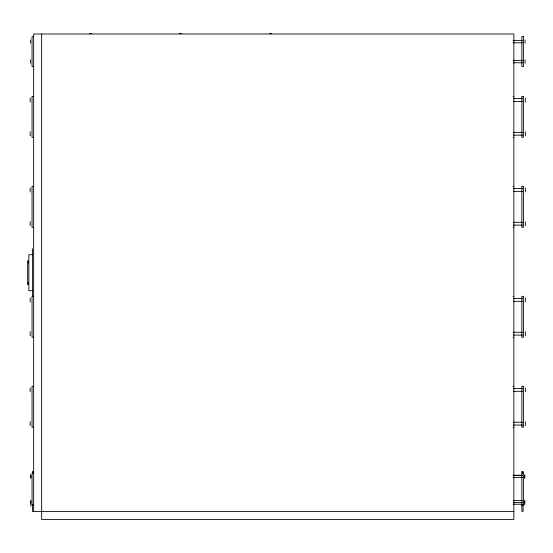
<?xml version="1.0" encoding="UTF-8"?>
<svg xmlns="http://www.w3.org/2000/svg" width="553" height="553" viewBox="0 0 553 553"><rect width="100%" height="100%" fill="white"/><g stroke="black" fill="none" stroke-linecap="round" stroke-linejoin="round"><path stroke-width="0.83" d="M89.427 33.595L91.826 33.595M179.393 33.595L181.792 33.595M269.359 33.595L271.758 33.595M33.65 36.595L32.046 36.595L32.046 66.581L33.65 66.581M513.129 40.39L522.599 40.39M513.129 42.788L522.599 42.788M513.129 60.381L522.599 60.381M513.129 62.779L522.599 62.779M33.65 96.409L32.046 96.409L32.046 137.351L33.65 137.351M513.066 96.409L513.861 96.409M513.523 98.607L522.633 98.607M513.523 101.406L522.633 101.406M513.523 132.354L522.633 132.354M513.523 135.153L522.633 135.153M513.066 137.351L513.861 137.351M33.65 186.375L32.046 186.375L32.046 227.318L33.65 227.318M513.066 186.375L513.861 186.375M513.523 188.573L522.633 188.573M513.523 191.373L522.633 191.373M513.523 222.32L522.633 222.32M513.523 225.119L522.633 225.119M513.066 227.318L513.861 227.318M32.447 254.705L28.853 254.705L28.853 290.691L32.447 290.691M33.65 296.332L32.046 296.332L32.046 337.275L33.65 337.275M513.066 296.332L513.861 296.332M513.523 298.53L522.633 298.53M513.523 301.33L522.633 301.33M513.523 332.277L522.633 332.277M513.523 335.077L522.633 335.077M513.066 337.275L513.861 337.275M33.65 386.298L32.046 386.298L32.046 427.241L33.65 427.241M513.066 386.298L513.861 386.298M513.523 388.496L522.633 388.496M513.523 391.296L522.633 391.296M513.523 422.243L522.633 422.243M513.523 425.043L522.633 425.043M513.066 427.241L513.861 427.241M33.65 471.426L32.447 471.426L32.447 473.126M33.65 473.022L32.046 473.022L32.046 505.089L33.65 505.089M521.859 473.022L523.463 473.022L523.463 505.089L521.859 505.089M513.094 475.227L522.232 475.227M513.129 475.621L522.599 475.621M513.094 477.626L522.599 477.626M513.129 500.493L522.599 500.493M513.129 502.49L522.599 502.49M513.094 504.212L522.232 504.212M513.861 511.407L32.447 511.407L32.447 504.412M525.35 98.005L525.35 102.008M525.35 131.752L525.35 135.755M525.35 187.972L525.35 191.974M525.35 221.718L525.35 225.721M525.35 297.929L525.35 301.931M525.35 331.676L525.35 335.678M525.35 387.895L525.35 391.897M525.35 421.642L525.35 425.644M525.08 39.878L525.08 43.307M525.08 59.869L525.08 63.298M524.811 475.193L524.811 478.055M524.811 500.064L524.811 502.926M524.679 474.709L524.679 478.138M524.679 501.301L524.679 504.73M523.062 473.126L523.062 471.426L521.859 471.426L521.859 511.407L523.062 511.407L523.062 504.606M41.648 33.996L41.648 519.405L513.861 519.405L513.861 33.996L33.65 33.996L33.65 511.407M32.447 248.712L32.447 296.691M30.83 474.709L30.83 478.138M30.83 501.301L30.83 506.126M30.698 475.193L30.698 478.055M30.698 500.064L30.698 502.926M30.429 39.878L30.429 43.307M30.429 59.869L30.429 63.298M30.159 98.005L30.159 102.008M30.159 131.752L30.159 135.755M30.159 187.972L30.159 191.974M30.159 221.718L30.159 225.721M30.159 297.929L30.159 301.931M30.159 331.676L30.159 335.678M30.159 387.895L30.159 391.897M30.159 421.642L30.159 425.644M28.251 261.099L28.251 263.097M28.251 282.306L28.251 284.304M27.65 260.705L27.65 284.698M523.463 36.595L521.859 36.595L521.859 66.581L523.463 66.581L523.463 36.595M523.463 96.409L521.859 96.409L521.859 137.351L523.463 137.351L523.463 96.409M523.463 186.375L521.859 186.375L521.859 227.318L523.463 227.318L523.463 186.375M523.463 296.332L521.859 296.332L521.859 337.275L523.463 337.275L523.463 296.332M523.463 386.298L521.859 386.298L521.859 427.241L523.463 427.241L523.463 386.298"/></g></svg>
